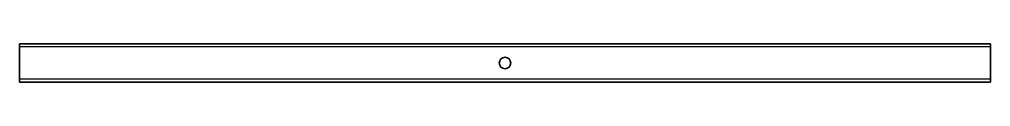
# Model space of a CAD drawing. Header units: inches. Extents: x 0 to 759, y 0 to 30.
import ezdxf

# ---------------------------------------------------------------- set-up
doc = ezdxf.new("R2010")
doc.units = ezdxf.units.IN
doc.header["$MEASUREMENT"] = 0
doc.layers.add('SIMUMAK Visible (ISO)', color=7, linetype='Continuous', lineweight=35)
doc.layers.add('SIMUMAK Visible Narrow (ISO)', color=7, linetype='Continuous', lineweight=25)

# ---------------------------------------------------------------- blocks, each defined once
blk = doc.blocks.new('DIN 30 x 30 x 1_5 00000009_Sheet_5_2451D 30x30x1.5mm')
at = {"layer": 'SIMUMAK Visible (ISO)'}
for p, q in [((-379.52, 12.75), (-379.52, 15)), ((379.52, 15), (-379.52, 15)), ((-379.52, 12.75), (-379.52, -12.75)), ((379.52, 12.75), (379.52, 15)), ((379.52, 12.75), (379.52, -12.75)), ((-379.52, -15), (-379.52, -12.75)), ((379.52, -15), (-379.52, -15)), ((379.52, -15), (379.52, -12.75))]:
    blk.add_line(p, q, dxfattribs=at)
blk.add_circle((0, 0), 4.5, dxfattribs=at)
at = {"layer": 'SIMUMAK Visible Narrow (ISO)'}
for p, q in [((379.52, 12.75), (-379.52, 12.75)), ((379.52, -12.75), (-379.52, -12.75))]:
    blk.add_line(p, q, dxfattribs=at)

msp = doc.modelspace()

# ---------------------------------------------------------------- block references
msp.add_blockref('DIN 30 x 30 x 1_5 00000009_Sheet_5_2451D 30x30x1.5mm', (379.52, 15))

doc.saveas('drawing.dxf')
